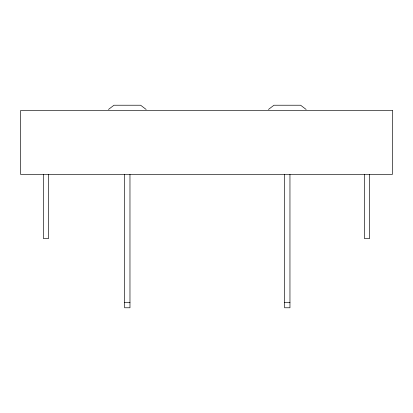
<?xml version="1.0" encoding="UTF-8"?>
<svg xmlns="http://www.w3.org/2000/svg" width="413" height="413" viewBox="0 0 413 413"><rect width="100%" height="100%" fill="white"/><g stroke="black" fill="none" stroke-linecap="round" stroke-linejoin="round"><path stroke-width="0.62" d="M108.454 109.466L113.973 105.227L140.637 105.227L146.161 109.466M268.44 109.466L273.958 105.227L300.623 105.227L306.147 109.466M124.638 302.44L129.971 302.44M284.624 302.44L289.957 302.44M369.681 174.451L369.687 238.446L364.354 238.446L364.354 174.451M289.957 174.451L289.957 307.773L284.624 307.773L284.624 174.451M129.971 174.451L129.971 307.773L124.638 307.773L124.638 174.451M48.631 174.451L48.646 238.446L43.313 238.446L43.313 174.451M392.35 110.457L20.65 110.457L20.65 174.451L392.35 174.451L392.35 110.457"/></g></svg>
